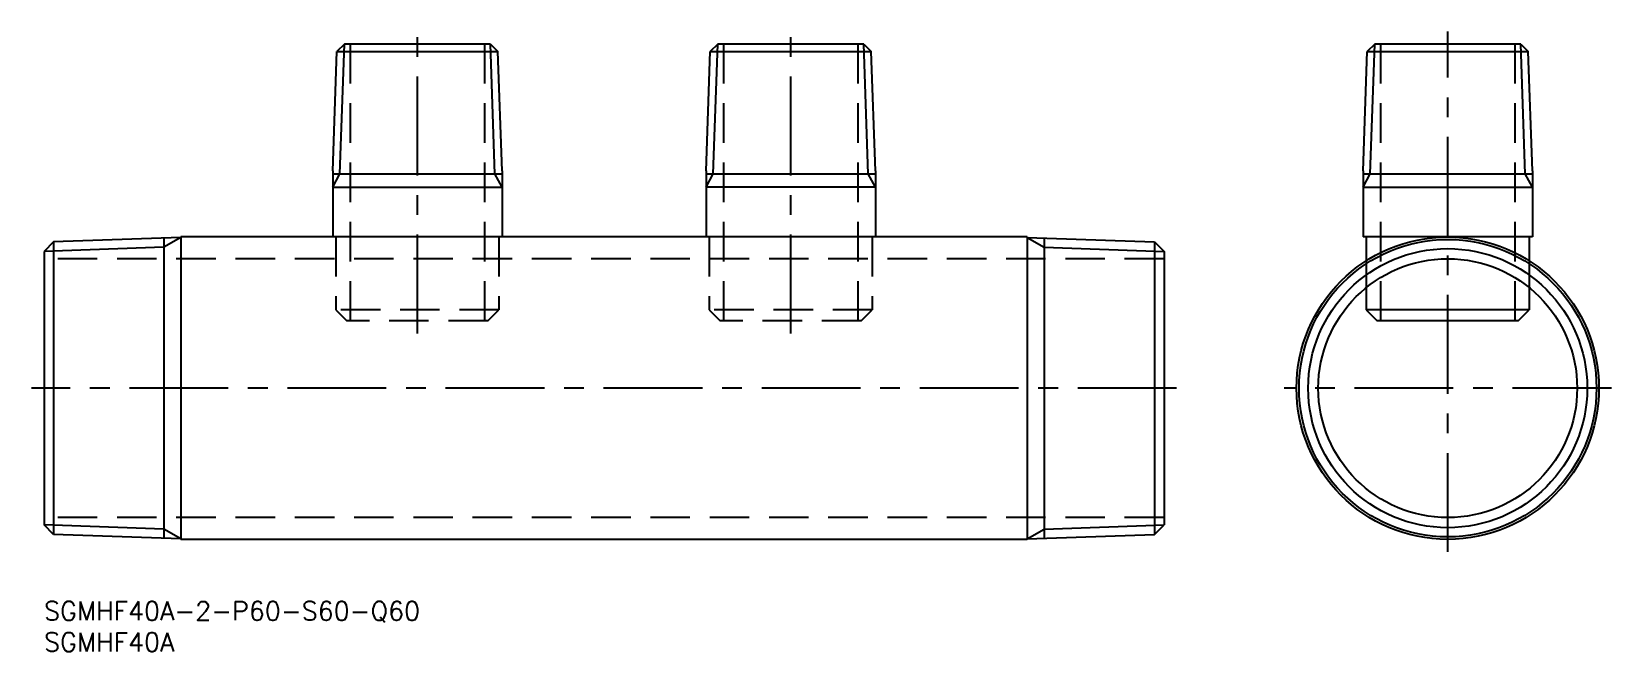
# Model space of a CAD drawing. Extents: x -2 to 252, y -8 to 92.
import ezdxf

# ---------------------------------------------------------------- set-up
doc = ezdxf.new("R2010")
doc.units = 0
doc.header["$LTSCALE"] = 0.5
doc.linetypes.add('CENTER', pattern=[50.8, 31.75, -6.35, 6.35, -6.35])
doc.linetypes.add('DASHED', pattern=[19.05, 12.7, -6.35])
for name, color, linetype in [('MSM_CENTER', 1, 'CENTER'), ('MSM_CONTINUOUS', 7, 'CONTINUOUS'), ('MSM_DASHED', 4, 'DASHED'), ('MSM_NARROW', 5, 'CONTINUOUS'), ('MSM_PART_NUMBER', 7, 'CONTINUOUS')]:
    doc.layers.add(name, color=color, linetype=linetype)
doc.styles.get("Standard").update_dxf_attribs({"font": 'txt.shx', "height": 3, "bigfont": 'bigfont.shx'})

# ---------------------------------------------------------------- blocks, each defined once
blk = doc.blocks.new('*U2')
at = {"layer": 'MSM_PART_NUMBER'}
blk.add_text('SGMHF40A-2-P60-S60-Q60', height=3, dxfattribs=at).set_placement((0, -3))
blk = doc.blocks.new('*U3')
at = {"layer": 'MSM_PART_NUMBER'}
blk.add_text('SGMHF40A', height=3, dxfattribs=at).set_placement((0, -8))

msp = doc.modelspace()

# ---------------------------------------------------------------- linework, layer by layer
at = {"layer": 'MSM_CENTER'}
for p, q in [((60, 43.1), (60, 91.6)), ((120, 43.1), (120, 91.6)), ((225.57, 8), (225.57, 91.6)), ((182, 34.3), (-2, 34.3)), ((251.87, 34.3), (199.27, 34.3))]:
    msp.add_line(p, q, dxfattribs=at)
at = {"layer": 'MSM_CONTINUOUS'}
for p, q in [((48.27, 89.6), (47.07, 88.4)), ((71.73, 89.6), (48.27, 89.6)), ((71.73, 89.6), (72.93, 88.4)), ((108.27, 89.6), (107.07, 88.4)), ((131.73, 89.6), (108.27, 89.6)), ((131.73, 89.6), (132.93, 88.4)), ((213.85, 89.6), (212.64, 88.4)), ((237.3, 89.6), (213.85, 89.6)), ((237.3, 89.6), (238.5, 88.4)), ((46.4, 69.2), (47.07, 88.4)), ((47.07, 88.4), (72.93, 88.4)), ((73.6, 69.2), (72.93, 88.4)), ((106.4, 69.2), (107.07, 88.4)), ((107.07, 88.4), (132.93, 88.4)), ((133.6, 69.2), (132.93, 88.4)), ((211.97, 69.2), (212.64, 88.4)), ((212.64, 88.4), (238.5, 88.4)), ((239.17, 69.2), (238.5, 88.4)), ((46.4, 69.2), (46.4, 58.6)), ((46.4, 68.74), (73.6, 68.74)), ((73.6, 69.2), (73.6, 58.6)), ((106.4, 69.2), (106.4, 58.6)), ((106.4, 68.74), (133.6, 68.74)), ((133.6, 69.2), (133.6, 58.6)), ((211.97, 69.2), (211.97, 58.6)), ((211.97, 68.74), (239.17, 68.74)), ((239.17, 69.2), (239.17, 58.6)), ((46.4, 66.6), (73.6, 66.6)), ((133.6, 66.6), (106.4, 66.6)), ((211.97, 66.6), (239.17, 66.6)), ((22, 58.53), (1.53, 57.81)), ((19.27, 58.43), (19.27, 10.17)), ((158, 58.6), (22, 58.6)), ((22, 58.6), (22, 10)), ((158, 58.6), (158, 10)), ((158, 58.53), (178.47, 57.81)), ((160.73, 58.43), (160.73, 10.17)), ((239.17, 58.6), (211.97, 58.6)), ((212.47, 58.6), (212.47, 54.77)), ((238.67, 58.6), (238.67, 54.77)), ((1.53, 57.81), (0, 56.28)), ((0, 56.28), (0, 12.32)), ((1.53, 57.81), (1.53, 10.79)), ((178.47, 57.81), (178.47, 10.79)), ((178.47, 57.81), (180, 56.28)), ((180, 56.28), (180, 12.32)), ((212.47, 50.46), (212.47, 46.87)), ((238.67, 50.46), (238.67, 46.87)), ((238.67, 46.87), (212.47, 46.87)), ((212.47, 46.87), (214.25, 45.1)), ((236.9, 45.1), (238.67, 46.87)), ((56.42, 45.1), (56.42, 45.1)), ((116.42, 45.1), (116.42, 45.1)), ((236.9, 45.1), (214.25, 45.1)), ((1.53, 10.79), (0, 12.32)), ((22, 10.07), (1.53, 10.79)), ((158, 10.07), (178.47, 10.79)), ((178.47, 10.79), (180, 12.32)), ((158, 10), (22, 10))]:
    msp.add_line(p, q, dxfattribs=at)
for radius in [24.3, 23.9, 20.8]:
    msp.add_circle((225.57, 34.3), radius, dxfattribs=at)
at = {"layer": 'MSM_DASHED'}
for p, q in [((49.2, 89.6), (49.2, 45.1)), ((70.8, 89.6), (70.8, 45.1)), ((109.2, 89.6), (109.2, 45.1)), ((130.8, 89.6), (130.8, 45.1)), ((214.77, 89.6), (214.77, 45.1)), ((236.37, 89.6), (236.37, 45.1)), ((46.9, 58.6), (46.9, 46.87)), ((73.1, 58.6), (73.1, 46.87)), ((106.9, 58.6), (106.9, 46.87)), ((133.1, 58.6), (133.1, 46.87)), ((180, 55.1), (0, 55.1)), ((212.47, 54.77), (212.47, 50.46)), ((238.67, 54.77), (238.67, 50.46)), ((73.1, 46.87), (46.9, 46.87)), ((46.9, 46.87), (48.67, 45.1)), ((71.33, 45.1), (73.1, 46.87)), ((106.9, 46.87), (108.67, 45.1)), ((133.1, 46.87), (106.9, 46.87)), ((131.33, 45.1), (133.1, 46.87)), ((71.33, 45.1), (48.67, 45.1)), ((131.33, 45.1), (108.67, 45.1)), ((180, 13.5), (0, 13.5))]:
    msp.add_line(p, q, dxfattribs=at)
at = {"layer": 'MSM_NARROW'}
for p, q in [((47.55, 68.74), (48.27, 89.6)), ((72.45, 68.74), (71.73, 89.6)), ((107.55, 68.74), (108.27, 89.6)), ((132.45, 68.74), (131.73, 89.6)), ((213.12, 68.74), (213.85, 89.6)), ((238.03, 68.74), (237.3, 89.6)), ((46.4, 66.6), (47.55, 68.74)), ((73.6, 66.6), (72.45, 68.74)), ((106.4, 66.6), (107.55, 68.74)), ((133.6, 66.6), (132.45, 68.74)), ((211.97, 66.6), (213.12, 68.74)), ((239.17, 66.6), (238.03, 68.74)), ((22, 58.53), (19.27, 56.95)), ((158, 58.53), (160.73, 56.95)), ((19.27, 56.95), (0, 56.28)), ((160.73, 56.95), (180, 56.28)), ((19.27, 11.65), (0, 12.32)), ((22, 10.07), (19.27, 11.65)), ((158, 10.07), (160.73, 11.65)), ((160.73, 11.65), (180, 12.32))]:
    msp.add_line(p, q, dxfattribs=at)
msp.add_circle((225.57, 34.3), 22.42, dxfattribs=at)

# ---------------------------------------------------------------- block references
at = {"layer": 'MSM_CONTINUOUS'}
for name in ['*U2', '*U3']:
    msp.add_blockref(name, (0, 0), dxfattribs=at)

doc.saveas('drawing.dxf')
